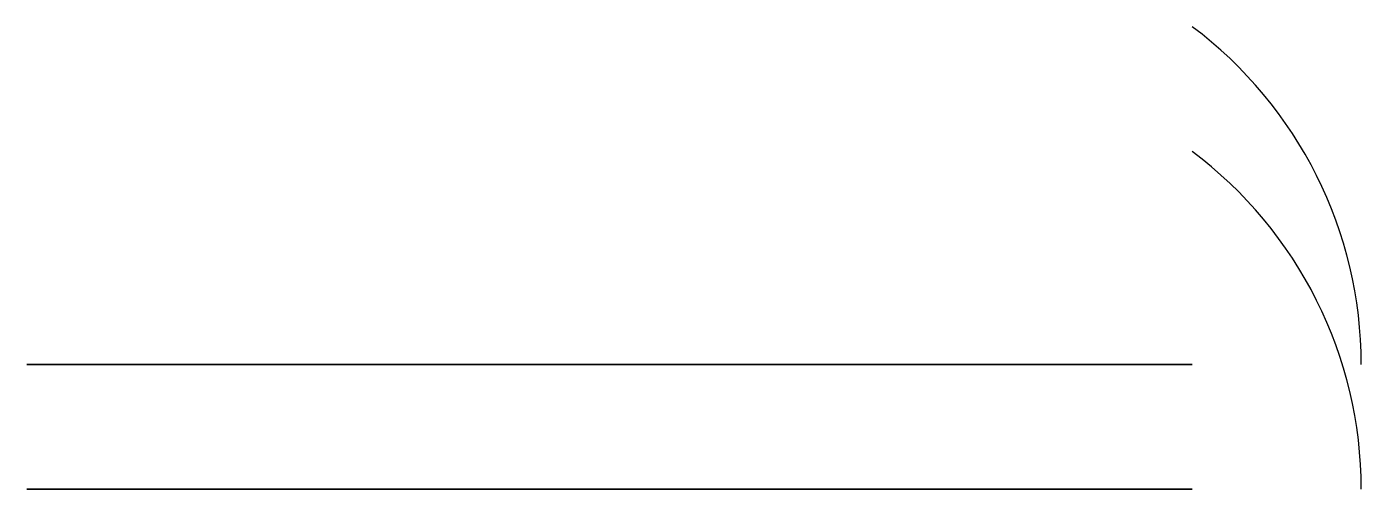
# Model space of a CAD drawing. Extents: x -30 to 2.1, y -3 to 8.1.
import ezdxf

# ---------------------------------------------------------------- set-up
doc = ezdxf.new("R2010")
doc.units = 0

msp = doc.modelspace()

# ---------------------------------------------------------------- linework, layer by layer
at = {"layer": 'layer0'}
for points in [[(-27, 0, -37), (-2, 0, -20.5), (-27, 0, -37), (-27, 0, -31), (-30, 0, -15.5), (-2, 0, -15.5)], [(2.0625, 0, -12.375), (2.0625, 0, -6.125)], [(-27, -3, 18.5), (-2, -3, 2), (-27, -3, 18.5), (-27, -3, 12.5), (-30, -3, -3), (-2, -3, -3), (-2, -3, -15.5), (-2, -3, -15.5), (-30, -3, -15.5), (-27, -3, -31), (-27, -3, -37)], [(-27, -3, -37), (-2, -3, -20.5)], [(2.0625, -3, -12.375), (2.0625, -3, -6.125)]]:
    msp.add_polyline3d(points, dxfattribs=at)
for centre in [(-8.09375, 0, -6.125), (-8.09375, 0, -12.375), (-8.09375, -3, -12.375), (-8.09375, -3, -6.125)]:
    msp.add_arc(centre, 10.15625, 0.011668, 53.134882, dxfattribs=at)

doc.saveas('drawing.dxf')
